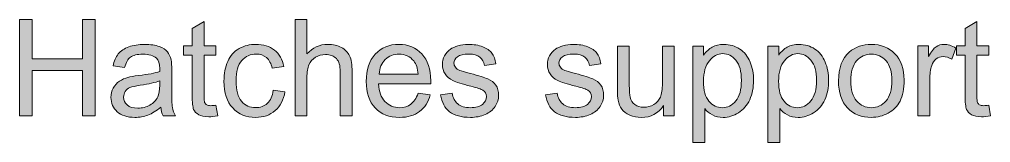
# Model space of a CAD drawing. Header units: inches. Extents: x 247 to 2765, y -1897 to -1110.
# Drawn here: x 249.11 to 279.56, y -1389 to -1385.12 of the extents above; entities that cross this region are included whole.
import ezdxf

# ---------------------------------------------------------------- set-up
doc = ezdxf.new("R2010")
doc.units = ezdxf.units.IN
doc.header["$MEASUREMENT"] = 0
doc.layers.add('Layer 1', color=7, linetype='Continuous')

# ---------------------------------------------------------------- blocks, each defined once
blk = doc.blocks.new('block 131')
at = {"layer": 'Layer 1', "true_color": 0x3cb54a}
h = blk.add_hatch(color=95, dxfattribs=at)
h.dxf.hatch_style = 2
h.paths.add_polyline_path([(249.109, -1388.155), (249.109, -1385.125), (249.51, -1385.125), (249.51, -1386.368), (251.085, -1386.368), (251.085, -1385.125), (251.486, -1385.125), (251.486, -1388.155), (251.085, -1388.155), (251.085, -1386.727), (249.51, -1386.727), (249.51, -1388.155)])
h = blk.add_hatch(color=95, dxfattribs=at)
h.dxf.hatch_style = 2
edge = h.paths.add_edge_path()
edge.add_spline(control_points=[(257.753, -1388.155), (257.753, -1388.155), (257.753, -1385.125), (257.753, -1385.125), (257.753, -1385.125), (258.125, -1385.125), (258.125, -1385.125), (258.125, -1385.125), (258.125, -1386.212), (258.125, -1386.212), (258.299, -1386.011), (258.518, -1385.91), (258.783, -1385.91), (258.945, -1385.91), (259.086, -1385.942), (259.206, -1386.006), (259.326, -1386.07), (259.412, -1386.159), (259.463, -1386.272), (259.515, -1386.385), (259.541, -1386.549), (259.541, -1386.764), (259.541, -1386.764), (259.541, -1388.155), (259.541, -1388.155), (259.541, -1388.155), (259.169, -1388.155), (259.169, -1388.155), (259.169, -1388.155), (259.169, -1386.764), (259.169, -1386.764), (259.169, -1386.579), (259.129, -1386.443), (259.048, -1386.358), (258.967, -1386.274), (258.853, -1386.231), (258.706, -1386.231), (258.595, -1386.231), (258.492, -1386.26), (258.394, -1386.317), (258.297, -1386.374), (258.228, -1386.452), (258.186, -1386.55), (258.145, -1386.647), (258.124, -1386.782), (258.124, -1386.954), (258.124, -1386.954), (258.124, -1388.155), (258.124, -1388.155), (258.124, -1388.155), (257.753, -1388.155), (257.753, -1388.155), (257.753, -1388.155), (257.753, -1388.155), (257.753, -1388.155)], knot_values=[0, 0, 0, 0, 1, 1, 1, 2, 2, 2, 3, 3, 3, 4, 4, 4, 5, 5, 5, 6, 6, 6, 7, 7, 7, 8, 8, 8, 9, 9, 9, 10, 10, 10, 11, 11, 11, 12, 12, 12, 13, 13, 13, 14, 14, 14, 15, 15, 15, 16, 16, 16, 17, 17, 17, 18, 18, 18, 18], degree=3, periodic=1)
h = blk.add_hatch(color=95, dxfattribs=at)
h.dxf.hatch_style = 2
edge = h.paths.add_edge_path()
edge.add_spline(control_points=[(255.273, -1387.822), (255.273, -1387.822), (255.327, -1388.151), (255.327, -1388.151), (255.222, -1388.173), (255.128, -1388.184), (255.045, -1388.184), (254.91, -1388.184), (254.805, -1388.163), (254.731, -1388.12), (254.656, -1388.077), (254.604, -1388.021), (254.573, -1387.951), (254.543, -1387.881), (254.528, -1387.735), (254.528, -1387.512), (254.528, -1387.512), (254.528, -1386.249), (254.528, -1386.249), (254.528, -1386.249), (254.256, -1386.249), (254.256, -1386.249), (254.256, -1386.249), (254.256, -1385.96), (254.256, -1385.96), (254.256, -1385.96), (254.528, -1385.96), (254.528, -1385.96), (254.528, -1385.96), (254.528, -1385.416), (254.528, -1385.416), (254.528, -1385.416), (254.899, -1385.192), (254.899, -1385.192), (254.899, -1385.192), (254.899, -1385.96), (254.899, -1385.96), (254.899, -1385.96), (255.273, -1385.96), (255.273, -1385.96), (255.273, -1385.96), (255.273, -1386.249), (255.273, -1386.249), (255.273, -1386.249), (254.899, -1386.249), (254.899, -1386.249), (254.899, -1386.249), (254.899, -1387.533), (254.899, -1387.533), (254.899, -1387.639), (254.905, -1387.707), (254.918, -1387.738), (254.931, -1387.768), (254.953, -1387.791), (254.982, -1387.809), (255.012, -1387.828), (255.054, -1387.836), (255.109, -1387.836), (255.151, -1387.836), (255.205, -1387.832), (255.273, -1387.822)], knot_values=[0, 0, 0, 0, 1, 1, 1, 2, 2, 2, 3, 3, 3, 4, 4, 4, 5, 5, 5, 6, 6, 6, 7, 7, 7, 8, 8, 8, 9, 9, 9, 10, 10, 10, 11, 11, 11, 12, 12, 12, 13, 13, 13, 14, 14, 14, 15, 15, 15, 16, 16, 16, 17, 17, 17, 18, 18, 18, 19, 19, 19, 20, 20, 20, 20], degree=3, periodic=1)
h = blk.add_hatch(color=95, dxfattribs=at)
h.dxf.hatch_style = 2
edge = h.paths.add_edge_path()
edge.add_spline(control_points=[(279.511, -1387.822), (279.511, -1387.822), (279.565, -1388.151), (279.565, -1388.151), (279.46, -1388.173), (279.366, -1388.184), (279.284, -1388.184), (279.148, -1388.184), (279.043, -1388.163), (278.969, -1388.12), (278.894, -1388.077), (278.843, -1388.021), (278.812, -1387.951), (278.781, -1387.881), (278.766, -1387.735), (278.766, -1387.512), (278.766, -1387.512), (278.766, -1386.249), (278.766, -1386.249), (278.766, -1386.249), (278.494, -1386.249), (278.494, -1386.249), (278.494, -1386.249), (278.494, -1385.96), (278.494, -1385.96), (278.494, -1385.96), (278.766, -1385.96), (278.766, -1385.96), (278.766, -1385.96), (278.766, -1385.416), (278.766, -1385.416), (278.766, -1385.416), (279.137, -1385.192), (279.137, -1385.192), (279.137, -1385.192), (279.137, -1385.96), (279.137, -1385.96), (279.137, -1385.96), (279.511, -1385.96), (279.511, -1385.96), (279.511, -1385.96), (279.511, -1386.249), (279.511, -1386.249), (279.511, -1386.249), (279.137, -1386.249), (279.137, -1386.249), (279.137, -1386.249), (279.137, -1387.533), (279.137, -1387.533), (279.137, -1387.639), (279.144, -1387.707), (279.157, -1387.738), (279.17, -1387.768), (279.191, -1387.791), (279.221, -1387.809), (279.25, -1387.828), (279.293, -1387.836), (279.348, -1387.836), (279.389, -1387.836), (279.443, -1387.832), (279.511, -1387.822)], knot_values=[0, 0, 0, 0, 1, 1, 1, 2, 2, 2, 3, 3, 3, 4, 4, 4, 5, 5, 5, 6, 6, 6, 7, 7, 7, 8, 8, 8, 9, 9, 9, 10, 10, 10, 11, 11, 11, 12, 12, 12, 13, 13, 13, 14, 14, 14, 15, 15, 15, 16, 16, 16, 17, 17, 17, 18, 18, 18, 19, 19, 19, 20, 20, 20, 20], degree=3, periodic=1)
h = blk.add_hatch(color=95, dxfattribs=at)
h.dxf.hatch_style = 2
edge = h.paths.add_edge_path()
edge.add_spline(control_points=[(253.539, -1387.884), (253.401, -1388.001), (253.268, -1388.083), (253.141, -1388.132), (253.013, -1388.181), (252.876, -1388.204), (252.73, -1388.204), (252.489, -1388.204), (252.304, -1388.145), (252.174, -1388.027), (252.045, -1387.909), (251.98, -1387.759), (251.98, -1387.576), (251.98, -1387.468), (252.004, -1387.371), (252.053, -1387.282), (252.102, -1387.193), (252.166, -1387.122), (252.246, -1387.068), (252.325, -1387.014), (252.415, -1386.973), (252.513, -1386.946), (252.586, -1386.926), (252.697, -1386.908), (252.844, -1386.89), (253.145, -1386.854), (253.366, -1386.811), (253.508, -1386.762), (253.509, -1386.711), (253.51, -1386.679), (253.51, -1386.665), (253.51, -1386.513), (253.475, -1386.407), (253.405, -1386.345), (253.309, -1386.261), (253.168, -1386.219), (252.981, -1386.219), (252.806, -1386.219), (252.677, -1386.25), (252.593, -1386.311), (252.509, -1386.373), (252.448, -1386.481), (252.408, -1386.637), (252.408, -1386.637), (252.044, -1386.587), (252.044, -1386.587), (252.078, -1386.432), (252.132, -1386.305), (252.208, -1386.21), (252.284, -1386.115), (252.393, -1386.041), (252.537, -1385.989), (252.681, -1385.937), (252.846, -1385.911), (253.035, -1385.911), (253.222, -1385.911), (253.375, -1385.933), (253.492, -1385.977), (253.609, -1386.022), (253.695, -1386.077), (253.75, -1386.144), (253.805, -1386.211), (253.844, -1386.295), (253.865, -1386.397), (253.878, -1386.461), (253.885, -1386.575), (253.885, -1386.741), (253.885, -1386.741), (253.885, -1387.237), (253.885, -1387.237), (253.885, -1387.582), (253.892, -1387.802), (253.908, -1387.893), (253.924, -1387.983), (253.955, -1388.072), (254.003, -1388.156), (254.003, -1388.156), (253.613, -1388.156), (253.613, -1388.156), (253.574, -1388.078), (253.55, -1387.988), (253.539, -1387.884)], knot_values=[0, 0, 0, 0, 1, 1, 1, 2, 2, 2, 3, 3, 3, 4, 4, 4, 5, 5, 5, 6, 6, 6, 7, 7, 7, 8, 8, 8, 9, 9, 9, 10, 10, 10, 11, 11, 11, 12, 12, 12, 13, 13, 13, 14, 14, 14, 15, 15, 15, 16, 16, 16, 17, 17, 17, 18, 18, 18, 19, 19, 19, 20, 20, 20, 21, 21, 21, 22, 22, 22, 23, 23, 23, 24, 24, 24, 25, 25, 25, 26, 26, 26, 27, 27, 27, 27], degree=3, periodic=1)
edge = h.paths.add_edge_path()
edge.add_spline(control_points=[(253.508, -1387.053), (253.372, -1387.108), (253.17, -1387.155), (252.9, -1387.194), (252.746, -1387.216), (252.639, -1387.241), (252.575, -1387.268), (252.511, -1387.296), (252.463, -1387.335), (252.428, -1387.389), (252.393, -1387.443), (252.376, -1387.501), (252.376, -1387.566), (252.376, -1387.665), (252.414, -1387.748), (252.489, -1387.814), (252.564, -1387.88), (252.673, -1387.913), (252.819, -1387.913), (252.962, -1387.913), (253.09, -1387.881), (253.201, -1387.818), (253.313, -1387.756), (253.395, -1387.67), (253.447, -1387.561), (253.487, -1387.477), (253.507, -1387.353), (253.507, -1387.189), (253.507, -1387.189), (253.507, -1387.053), (253.507, -1387.053), (253.507, -1387.053), (253.508, -1387.053), (253.508, -1387.053)], knot_values=[0, 0, 0, 0, 1, 1, 1, 2, 2, 2, 3, 3, 3, 4, 4, 4, 5, 5, 5, 6, 6, 6, 7, 7, 7, 8, 8, 8, 9, 9, 9, 10, 10, 10, 11, 11, 11, 11], degree=3, periodic=1)
h = blk.add_hatch(color=95, dxfattribs=at)
h.dxf.hatch_style = 2
edge = h.paths.add_edge_path()
edge.add_spline(control_points=[(257.069, -1387.35), (257.069, -1387.35), (257.435, -1387.399), (257.435, -1387.399), (257.395, -1387.651), (257.293, -1387.847), (257.128, -1387.991), (256.963, -1388.134), (256.761, -1388.204), (256.521, -1388.204), (256.22, -1388.204), (255.979, -1388.106), (255.797, -1387.909), (255.614, -1387.713), (255.523, -1387.432), (255.523, -1387.065), (255.523, -1386.828), (255.562, -1386.621), (255.641, -1386.443), (255.719, -1386.264), (255.84, -1386.131), (255.999, -1386.042), (256.16, -1385.953), (256.335, -1385.909), (256.523, -1385.909), (256.762, -1385.909), (256.957, -1385.969), (257.108, -1386.09), (257.26, -1386.211), (257.357, -1386.382), (257.4, -1386.604), (257.4, -1386.604), (257.038, -1386.659), (257.038, -1386.659), (257.004, -1386.512), (256.943, -1386.402), (256.855, -1386.327), (256.768, -1386.253), (256.661, -1386.215), (256.538, -1386.215), (256.35, -1386.215), (256.198, -1386.283), (256.081, -1386.417), (255.964, -1386.551), (255.905, -1386.763), (255.905, -1387.055), (255.905, -1387.35), (255.962, -1387.564), (256.075, -1387.698), (256.187, -1387.831), (256.335, -1387.898), (256.517, -1387.898), (256.663, -1387.898), (256.785, -1387.853), (256.883, -1387.763), (256.981, -1387.674), (257.043, -1387.537), (257.069, -1387.35)], knot_values=[0, 0, 0, 0, 1, 1, 1, 2, 2, 2, 3, 3, 3, 4, 4, 4, 5, 5, 5, 6, 6, 6, 7, 7, 7, 8, 8, 8, 9, 9, 9, 10, 10, 10, 11, 11, 11, 12, 12, 12, 13, 13, 13, 14, 14, 14, 15, 15, 15, 16, 16, 16, 17, 17, 17, 18, 18, 18, 19, 19, 19, 19], degree=3, periodic=1)
h = blk.add_hatch(color=95, dxfattribs=at)
h.dxf.hatch_style = 2
edge = h.paths.add_edge_path()
edge.add_spline(control_points=[(261.61, -1387.448), (261.61, -1387.448), (261.995, -1387.496), (261.995, -1387.496), (261.934, -1387.72), (261.823, -1387.895), (261.658, -1388.019), (261.494, -1388.142), (261.284, -1388.204), (261.03, -1388.204), (260.709, -1388.204), (260.455, -1388.106), (260.266, -1387.907), (260.078, -1387.71), (259.984, -1387.432), (259.984, -1387.076), (259.984, -1386.706), (260.079, -1386.42), (260.27, -1386.216), (260.46, -1386.012), (260.706, -1385.91), (261.01, -1385.91), (261.303, -1385.91), (261.544, -1386.01), (261.729, -1386.21), (261.915, -1386.41), (262.008, -1386.691), (262.008, -1387.054), (262.008, -1387.076), (262.007, -1387.109), (262.006, -1387.153), (262.006, -1387.153), (260.369, -1387.153), (260.369, -1387.153), (260.383, -1387.394), (260.45, -1387.579), (260.573, -1387.706), (260.696, -1387.834), (260.848, -1387.899), (261.032, -1387.899), (261.169, -1387.899), (261.285, -1387.863), (261.382, -1387.791), (261.477, -1387.719), (261.554, -1387.605), (261.61, -1387.448)], knot_values=[0, 0, 0, 0, 1, 1, 1, 2, 2, 2, 3, 3, 3, 4, 4, 4, 5, 5, 5, 6, 6, 6, 7, 7, 7, 8, 8, 8, 9, 9, 9, 10, 10, 10, 11, 11, 11, 12, 12, 12, 13, 13, 13, 14, 14, 14, 15, 15, 15, 15], degree=3, periodic=1)
edge = h.paths.add_edge_path()
edge.add_spline(control_points=[(260.389, -1386.847), (260.389, -1386.847), (261.615, -1386.847), (261.615, -1386.847), (261.598, -1386.662), (261.551, -1386.523), (261.475, -1386.431), (261.356, -1386.288), (261.202, -1386.216), (261.014, -1386.216), (260.843, -1386.216), (260.698, -1386.273), (260.582, -1386.388), (260.466, -1386.502), (260.401, -1386.655), (260.389, -1386.847)], knot_values=[0, 0, 0, 0, 1, 1, 1, 2, 2, 2, 3, 3, 3, 4, 4, 4, 5, 5, 5, 5], degree=3, periodic=1)
h = blk.add_hatch(color=95, dxfattribs=at)
h.dxf.hatch_style = 2
edge = h.paths.add_edge_path()
edge.add_spline(control_points=[(262.313, -1387.499), (262.313, -1387.499), (262.681, -1387.441), (262.681, -1387.441), (262.702, -1387.589), (262.759, -1387.702), (262.854, -1387.781), (262.948, -1387.859), (263.08, -1387.899), (263.25, -1387.899), (263.42, -1387.899), (263.547, -1387.863), (263.63, -1387.794), (263.712, -1387.725), (263.754, -1387.642), (263.754, -1387.549), (263.754, -1387.465), (263.717, -1387.399), (263.644, -1387.351), (263.593, -1387.318), (263.466, -1387.276), (263.264, -1387.225), (262.991, -1387.156), (262.801, -1387.097), (262.697, -1387.046), (262.592, -1386.995), (262.511, -1386.926), (262.457, -1386.837), (262.402, -1386.748), (262.375, -1386.651), (262.375, -1386.542), (262.375, -1386.445), (262.398, -1386.354), (262.442, -1386.271), (262.487, -1386.187), (262.548, -1386.117), (262.625, -1386.063), (262.683, -1386.02), (262.763, -1385.983), (262.862, -1385.954), (262.962, -1385.924), (263.069, -1385.909), (263.183, -1385.909), (263.356, -1385.909), (263.507, -1385.934), (263.637, -1385.984), (263.767, -1386.034), (263.863, -1386.1), (263.925, -1386.185), (263.987, -1386.27), (264.03, -1386.383), (264.053, -1386.525), (264.053, -1386.525), (263.69, -1386.575), (263.69, -1386.575), (263.673, -1386.462), (263.625, -1386.374), (263.546, -1386.31), (263.467, -1386.247), (263.355, -1386.215), (263.21, -1386.215), (263.039, -1386.215), (262.917, -1386.243), (262.844, -1386.3), (262.771, -1386.356), (262.735, -1386.423), (262.735, -1386.498), (262.735, -1386.547), (262.75, -1386.59), (262.78, -1386.629), (262.811, -1386.669), (262.858, -1386.702), (262.922, -1386.728), (262.959, -1386.742), (263.069, -1386.773), (263.252, -1386.823), (263.515, -1386.893), (263.698, -1386.951), (263.803, -1386.995), (263.907, -1387.04), (263.988, -1387.106), (264.047, -1387.191), (264.107, -1387.276), (264.136, -1387.382), (264.136, -1387.509), (264.136, -1387.633), (264.1, -1387.75), (264.028, -1387.859), (263.955, -1387.969), (263.851, -1388.054), (263.714, -1388.114), (263.578, -1388.174), (263.424, -1388.204), (263.251, -1388.204), (262.965, -1388.204), (262.748, -1388.144), (262.598, -1388.026), (262.449, -1387.908), (262.355, -1387.733), (262.313, -1387.499)], knot_values=[0, 0, 0, 0, 1, 1, 1, 2, 2, 2, 3, 3, 3, 4, 4, 4, 5, 5, 5, 6, 6, 6, 7, 7, 7, 8, 8, 8, 9, 9, 9, 10, 10, 10, 11, 11, 11, 12, 12, 12, 13, 13, 13, 14, 14, 14, 15, 15, 15, 16, 16, 16, 17, 17, 17, 18, 18, 18, 19, 19, 19, 20, 20, 20, 21, 21, 21, 22, 22, 22, 23, 23, 23, 24, 24, 24, 25, 25, 25, 26, 26, 26, 27, 27, 27, 28, 28, 28, 29, 29, 29, 30, 30, 30, 31, 31, 31, 32, 32, 32, 33, 33, 33, 33], degree=3, periodic=1)
h = blk.add_hatch(color=95, dxfattribs=at)
h.dxf.hatch_style = 2
edge = h.paths.add_edge_path()
edge.add_spline(control_points=[(265.606, -1387.499), (265.606, -1387.499), (265.974, -1387.441), (265.974, -1387.441), (265.995, -1387.589), (266.052, -1387.702), (266.147, -1387.781), (266.241, -1387.859), (266.373, -1387.899), (266.542, -1387.899), (266.713, -1387.899), (266.84, -1387.863), (266.923, -1387.794), (267.005, -1387.725), (267.047, -1387.642), (267.047, -1387.549), (267.047, -1387.465), (267.01, -1387.399), (266.937, -1387.351), (266.886, -1387.318), (266.759, -1387.276), (266.557, -1387.225), (266.284, -1387.156), (266.094, -1387.097), (265.989, -1387.046), (265.884, -1386.995), (265.804, -1386.926), (265.75, -1386.837), (265.695, -1386.748), (265.668, -1386.651), (265.668, -1386.542), (265.668, -1386.445), (265.69, -1386.354), (265.735, -1386.271), (265.78, -1386.187), (265.841, -1386.117), (265.918, -1386.063), (265.976, -1386.02), (266.056, -1385.983), (266.155, -1385.954), (266.255, -1385.924), (266.362, -1385.909), (266.476, -1385.909), (266.648, -1385.909), (266.8, -1385.934), (266.93, -1385.984), (267.06, -1386.034), (267.156, -1386.1), (267.218, -1386.185), (267.28, -1386.27), (267.323, -1386.383), (267.346, -1386.525), (267.346, -1386.525), (266.983, -1386.575), (266.983, -1386.575), (266.966, -1386.462), (266.918, -1386.374), (266.839, -1386.31), (266.76, -1386.247), (266.648, -1386.215), (266.503, -1386.215), (266.332, -1386.215), (266.21, -1386.243), (266.137, -1386.3), (266.064, -1386.356), (266.028, -1386.423), (266.028, -1386.498), (266.028, -1386.547), (266.043, -1386.59), (266.073, -1386.629), (266.103, -1386.669), (266.151, -1386.702), (266.215, -1386.728), (266.252, -1386.742), (266.362, -1386.773), (266.544, -1386.823), (266.808, -1386.893), (266.991, -1386.951), (267.095, -1386.995), (267.199, -1387.04), (267.281, -1387.106), (267.34, -1387.191), (267.4, -1387.276), (267.429, -1387.382), (267.429, -1387.509), (267.429, -1387.633), (267.393, -1387.75), (267.321, -1387.859), (267.248, -1387.969), (267.144, -1388.054), (267.007, -1388.114), (266.87, -1388.174), (266.717, -1388.204), (266.544, -1388.204), (266.258, -1388.204), (266.041, -1388.144), (265.891, -1388.026), (265.742, -1387.908), (265.647, -1387.733), (265.606, -1387.499)], knot_values=[0, 0, 0, 0, 1, 1, 1, 2, 2, 2, 3, 3, 3, 4, 4, 4, 5, 5, 5, 6, 6, 6, 7, 7, 7, 8, 8, 8, 9, 9, 9, 10, 10, 10, 11, 11, 11, 12, 12, 12, 13, 13, 13, 14, 14, 14, 15, 15, 15, 16, 16, 16, 17, 17, 17, 18, 18, 18, 19, 19, 19, 20, 20, 20, 21, 21, 21, 22, 22, 22, 23, 23, 23, 24, 24, 24, 25, 25, 25, 26, 26, 26, 27, 27, 27, 28, 28, 28, 29, 29, 29, 30, 30, 30, 31, 31, 31, 32, 32, 32, 33, 33, 33, 33], degree=3, periodic=1)
h = blk.add_hatch(color=95, dxfattribs=at)
h.dxf.hatch_style = 2
edge = h.paths.add_edge_path()
edge.add_spline(control_points=[(269.31, -1388.155), (269.31, -1388.155), (269.31, -1387.833), (269.31, -1387.833), (269.139, -1388.081), (268.907, -1388.205), (268.614, -1388.205), (268.484, -1388.205), (268.363, -1388.181), (268.251, -1388.13), (268.138, -1388.081), (268.055, -1388.019), (268.001, -1387.944), (267.946, -1387.868), (267.908, -1387.776), (267.886, -1387.668), (267.871, -1387.595), (267.864, -1387.479), (267.864, -1387.321), (267.864, -1387.321), (267.864, -1385.961), (267.864, -1385.961), (267.864, -1385.961), (268.236, -1385.961), (268.236, -1385.961), (268.236, -1385.961), (268.236, -1387.179), (268.236, -1387.179), (268.236, -1387.373), (268.243, -1387.504), (268.258, -1387.571), (268.281, -1387.669), (268.331, -1387.745), (268.408, -1387.801), (268.483, -1387.857), (268.576, -1387.885), (268.689, -1387.885), (268.8, -1387.885), (268.904, -1387.856), (269.003, -1387.799), (269.101, -1387.742), (269.17, -1387.664), (269.211, -1387.566), (269.251, -1387.467), (269.272, -1387.323), (269.272, -1387.137), (269.272, -1387.137), (269.272, -1385.961), (269.272, -1385.961), (269.272, -1385.961), (269.644, -1385.961), (269.644, -1385.961), (269.644, -1385.961), (269.644, -1388.156), (269.644, -1388.156), (269.644, -1388.156), (269.31, -1388.155), (269.31, -1388.155), (269.31, -1388.155), (269.31, -1388.155), (269.31, -1388.155)], knot_values=[0, 0, 0, 0, 1, 1, 1, 2, 2, 2, 3, 3, 3, 4, 4, 4, 5, 5, 5, 6, 6, 6, 7, 7, 7, 8, 8, 8, 9, 9, 9, 10, 10, 10, 11, 11, 11, 12, 12, 12, 13, 13, 13, 14, 14, 14, 15, 15, 15, 16, 16, 16, 17, 17, 17, 18, 18, 18, 19, 19, 19, 20, 20, 20, 20], degree=3, periodic=1)
h = blk.add_hatch(color=95, dxfattribs=at)
h.dxf.hatch_style = 2
edge = h.paths.add_edge_path()
edge.add_spline(control_points=[(270.226, -1388.996), (270.226, -1388.996), (270.226, -1385.961), (270.226, -1385.961), (270.226, -1385.961), (270.565, -1385.961), (270.565, -1385.961), (270.565, -1385.961), (270.565, -1386.246), (270.565, -1386.246), (270.645, -1386.135), (270.735, -1386.05), (270.836, -1385.995), (270.937, -1385.939), (271.059, -1385.911), (271.202, -1385.911), (271.389, -1385.911), (271.555, -1385.96), (271.697, -1386.056), (271.841, -1386.152), (271.949, -1386.288), (272.022, -1386.464), (272.095, -1386.64), (272.132, -1386.832), (272.132, -1387.042), (272.132, -1387.267), (272.092, -1387.468), (272.011, -1387.649), (271.93, -1387.829), (271.813, -1387.966), (271.66, -1388.062), (271.506, -1388.158), (271.344, -1388.205), (271.175, -1388.205), (271.05, -1388.205), (270.94, -1388.18), (270.841, -1388.127), (270.743, -1388.074), (270.662, -1388.008), (270.599, -1387.928), (270.599, -1387.928), (270.599, -1388.997), (270.599, -1388.997), (270.599, -1388.997), (270.226, -1388.997), (270.226, -1388.997), (270.226, -1388.997), (270.226, -1388.996), (270.226, -1388.996)], knot_values=[0, 0, 0, 0, 1, 1, 1, 2, 2, 2, 3, 3, 3, 4, 4, 4, 5, 5, 5, 6, 6, 6, 7, 7, 7, 8, 8, 8, 9, 9, 9, 10, 10, 10, 11, 11, 11, 12, 12, 12, 13, 13, 13, 14, 14, 14, 15, 15, 15, 16, 16, 16, 16], degree=3, periodic=1)
edge = h.paths.add_edge_path()
edge.add_spline(control_points=[(270.563, -1387.07), (270.563, -1387.352), (270.62, -1387.562), (270.734, -1387.696), (270.849, -1387.831), (270.987, -1387.899), (271.15, -1387.899), (271.315, -1387.899), (271.457, -1387.829), (271.575, -1387.688), (271.692, -1387.549), (271.751, -1387.332), (271.751, -1387.038), (271.751, -1386.758), (271.694, -1386.549), (271.579, -1386.41), (271.464, -1386.271), (271.326, -1386.201), (271.166, -1386.201), (271.009, -1386.201), (270.868, -1386.275), (270.746, -1386.423), (270.624, -1386.571), (270.563, -1386.787), (270.563, -1387.07)], knot_values=[0, 0, 0, 0, 1, 1, 1, 2, 2, 2, 3, 3, 3, 4, 4, 4, 5, 5, 5, 6, 6, 6, 7, 7, 7, 8, 8, 8, 8], degree=3, periodic=1)
h = blk.add_hatch(color=95, dxfattribs=at)
h.dxf.hatch_style = 2
edge = h.paths.add_edge_path()
edge.add_spline(control_points=[(272.58, -1388.996), (272.58, -1388.996), (272.58, -1385.961), (272.58, -1385.961), (272.58, -1385.961), (272.92, -1385.961), (272.92, -1385.961), (272.92, -1385.961), (272.92, -1386.246), (272.92, -1386.246), (273, -1386.135), (273.089, -1386.05), (273.19, -1385.995), (273.292, -1385.939), (273.413, -1385.911), (273.556, -1385.911), (273.744, -1385.911), (273.909, -1385.96), (274.052, -1386.056), (274.195, -1386.152), (274.304, -1386.288), (274.377, -1386.464), (274.45, -1386.64), (274.486, -1386.832), (274.486, -1387.042), (274.486, -1387.267), (274.446, -1387.468), (274.366, -1387.649), (274.285, -1387.829), (274.167, -1387.966), (274.014, -1388.062), (273.861, -1388.158), (273.699, -1388.205), (273.529, -1388.205), (273.405, -1388.205), (273.294, -1388.18), (273.196, -1388.127), (273.098, -1388.074), (273.016, -1388.008), (272.953, -1387.928), (272.953, -1387.928), (272.953, -1388.997), (272.953, -1388.997), (272.953, -1388.997), (272.58, -1388.997), (272.58, -1388.997), (272.58, -1388.997), (272.58, -1388.996), (272.58, -1388.996)], knot_values=[0, 0, 0, 0, 1, 1, 1, 2, 2, 2, 3, 3, 3, 4, 4, 4, 5, 5, 5, 6, 6, 6, 7, 7, 7, 8, 8, 8, 9, 9, 9, 10, 10, 10, 11, 11, 11, 12, 12, 12, 13, 13, 13, 14, 14, 14, 15, 15, 15, 16, 16, 16, 16], degree=3, periodic=1)
edge = h.paths.add_edge_path()
edge.add_spline(control_points=[(272.917, -1387.07), (272.917, -1387.352), (272.974, -1387.562), (273.088, -1387.696), (273.203, -1387.831), (273.341, -1387.899), (273.504, -1387.899), (273.67, -1387.899), (273.811, -1387.829), (273.929, -1387.688), (274.046, -1387.549), (274.105, -1387.332), (274.105, -1387.038), (274.105, -1386.758), (274.048, -1386.549), (273.933, -1386.41), (273.818, -1386.271), (273.68, -1386.201), (273.52, -1386.201), (273.363, -1386.201), (273.222, -1386.275), (273.1, -1386.423), (272.979, -1386.571), (272.917, -1386.787), (272.917, -1387.07)], knot_values=[0, 0, 0, 0, 1, 1, 1, 2, 2, 2, 3, 3, 3, 4, 4, 4, 5, 5, 5, 6, 6, 6, 7, 7, 7, 8, 8, 8, 8], degree=3, periodic=1)
h = blk.add_hatch(color=95, dxfattribs=at)
h.dxf.hatch_style = 2
edge = h.paths.add_edge_path()
edge.add_spline(control_points=[(274.796, -1387.057), (274.796, -1386.651), (274.909, -1386.349), (275.135, -1386.153), (275.324, -1385.991), (275.554, -1385.91), (275.826, -1385.91), (276.127, -1385.91), (276.375, -1386.008), (276.566, -1386.206), (276.758, -1386.405), (276.853, -1386.678), (276.853, -1387.026), (276.853, -1387.309), (276.81, -1387.531), (276.726, -1387.693), (276.642, -1387.855), (276.518, -1387.98), (276.356, -1388.07), (276.194, -1388.159), (276.017, -1388.204), (275.826, -1388.204), (275.518, -1388.204), (275.27, -1388.106), (275.081, -1387.908), (274.891, -1387.712), (274.796, -1387.428), (274.796, -1387.057)], knot_values=[0, 0, 0, 0, 1, 1, 1, 2, 2, 2, 3, 3, 3, 4, 4, 4, 5, 5, 5, 6, 6, 6, 7, 7, 7, 8, 8, 8, 9, 9, 9, 9], degree=3, periodic=1)
edge = h.paths.add_edge_path()
edge.add_spline(control_points=[(275.179, -1387.057), (275.179, -1387.338), (275.24, -1387.549), (275.363, -1387.688), (275.485, -1387.828), (275.64, -1387.899), (275.826, -1387.899), (276.01, -1387.899), (276.164, -1387.828), (276.287, -1387.687), (276.41, -1387.547), (276.471, -1387.332), (276.471, -1387.044), (276.471, -1386.773), (276.409, -1386.567), (276.286, -1386.427), (276.163, -1386.288), (276.01, -1386.218), (275.826, -1386.218), (275.641, -1386.218), (275.486, -1386.287), (275.363, -1386.426), (275.24, -1386.566), (275.179, -1386.776), (275.179, -1387.057)], knot_values=[0, 0, 0, 0, 1, 1, 1, 2, 2, 2, 3, 3, 3, 4, 4, 4, 5, 5, 5, 6, 6, 6, 7, 7, 7, 8, 8, 8, 8], degree=3, periodic=1)
h = blk.add_hatch(color=95, dxfattribs=at)
h.dxf.hatch_style = 2
edge = h.paths.add_edge_path()
edge.add_spline(control_points=[(277.285, -1388.155), (277.285, -1388.155), (277.285, -1385.96), (277.285, -1385.96), (277.285, -1385.96), (277.619, -1385.96), (277.619, -1385.96), (277.619, -1385.96), (277.619, -1386.292), (277.619, -1386.292), (277.704, -1386.137), (277.783, -1386.034), (277.856, -1385.984), (277.928, -1385.934), (278.008, -1385.91), (278.095, -1385.91), (278.22, -1385.91), (278.348, -1385.95), (278.478, -1386.029), (278.478, -1386.029), (278.349, -1386.375), (278.349, -1386.375), (278.258, -1386.321), (278.168, -1386.294), (278.077, -1386.294), (277.996, -1386.294), (277.922, -1386.318), (277.858, -1386.367), (277.793, -1386.417), (277.747, -1386.484), (277.719, -1386.571), (277.678, -1386.703), (277.657, -1386.848), (277.657, -1387.005), (277.657, -1387.005), (277.657, -1388.154), (277.657, -1388.154), (277.657, -1388.154), (277.285, -1388.155), (277.285, -1388.155), (277.285, -1388.155), (277.285, -1388.155), (277.285, -1388.155)], knot_values=[0, 0, 0, 0, 1, 1, 1, 2, 2, 2, 3, 3, 3, 4, 4, 4, 5, 5, 5, 6, 6, 6, 7, 7, 7, 8, 8, 8, 9, 9, 9, 10, 10, 10, 11, 11, 11, 12, 12, 12, 13, 13, 13, 14, 14, 14, 14], degree=3, periodic=1)
at = {"layer": 'Layer 1', "lineweight": 0}
blk.add_lwpolyline([(249.109, -1388.155), (249.109, -1385.125), (249.51, -1385.125), (249.51, -1386.368), (251.085, -1386.368), (251.085, -1385.125), (251.486, -1385.125), (251.486, -1388.155), (251.085, -1388.155), (251.085, -1386.727), (249.51, -1386.727), (249.51, -1388.155), (249.109, -1388.155)], dxfattribs=at)
for points, knots in [([(257.753, -1388.155), (257.753, -1388.155), (257.753, -1385.125), (257.753, -1385.125), (257.753, -1385.125), (258.125, -1385.125), (258.125, -1385.125), (258.125, -1385.125), (258.125, -1386.212), (258.125, -1386.212), (258.299, -1386.011), (258.518, -1385.91), (258.783, -1385.91), (258.945, -1385.91), (259.086, -1385.942), (259.206, -1386.006), (259.326, -1386.07), (259.412, -1386.159), (259.463, -1386.272), (259.515, -1386.385), (259.541, -1386.549), (259.541, -1386.764), (259.541, -1386.764), (259.541, -1388.155), (259.541, -1388.155), (259.541, -1388.155), (259.169, -1388.155), (259.169, -1388.155), (259.169, -1388.155), (259.169, -1386.764), (259.169, -1386.764), (259.169, -1386.579), (259.129, -1386.443), (259.048, -1386.358), (258.967, -1386.274), (258.853, -1386.231), (258.706, -1386.231), (258.595, -1386.231), (258.492, -1386.26), (258.394, -1386.317), (258.297, -1386.374), (258.228, -1386.452), (258.186, -1386.55), (258.145, -1386.647), (258.124, -1386.782), (258.124, -1386.954), (258.124, -1386.954), (258.124, -1388.155), (258.124, -1388.155), (258.124, -1388.155), (257.753, -1388.155), (257.753, -1388.155), (257.753, -1388.155), (257.753, -1388.155), (257.753, -1388.155)], [0, 0, 0, 0, 1, 1, 1, 2, 2, 2, 3, 3, 3, 4, 4, 4, 5, 5, 5, 6, 6, 6, 7, 7, 7, 8, 8, 8, 9, 9, 9, 10, 10, 10, 11, 11, 11, 12, 12, 12, 13, 13, 13, 14, 14, 14, 15, 15, 15, 16, 16, 16, 17, 17, 17, 18, 18, 18, 18]), ([(255.273, -1387.822), (255.273, -1387.822), (255.327, -1388.151), (255.327, -1388.151), (255.222, -1388.173), (255.128, -1388.184), (255.045, -1388.184), (254.91, -1388.184), (254.805, -1388.163), (254.731, -1388.12), (254.656, -1388.077), (254.604, -1388.021), (254.573, -1387.951), (254.543, -1387.881), (254.528, -1387.735), (254.528, -1387.512), (254.528, -1387.512), (254.528, -1386.249), (254.528, -1386.249), (254.528, -1386.249), (254.256, -1386.249), (254.256, -1386.249), (254.256, -1386.249), (254.256, -1385.96), (254.256, -1385.96), (254.256, -1385.96), (254.528, -1385.96), (254.528, -1385.96), (254.528, -1385.96), (254.528, -1385.416), (254.528, -1385.416), (254.528, -1385.416), (254.899, -1385.192), (254.899, -1385.192), (254.899, -1385.192), (254.899, -1385.96), (254.899, -1385.96), (254.899, -1385.96), (255.273, -1385.96), (255.273, -1385.96), (255.273, -1385.96), (255.273, -1386.249), (255.273, -1386.249), (255.273, -1386.249), (254.899, -1386.249), (254.899, -1386.249), (254.899, -1386.249), (254.899, -1387.533), (254.899, -1387.533), (254.899, -1387.639), (254.905, -1387.707), (254.918, -1387.738), (254.931, -1387.768), (254.953, -1387.791), (254.982, -1387.809), (255.012, -1387.828), (255.054, -1387.836), (255.109, -1387.836), (255.151, -1387.836), (255.205, -1387.832), (255.273, -1387.822)], [0, 0, 0, 0, 1, 1, 1, 2, 2, 2, 3, 3, 3, 4, 4, 4, 5, 5, 5, 6, 6, 6, 7, 7, 7, 8, 8, 8, 9, 9, 9, 10, 10, 10, 11, 11, 11, 12, 12, 12, 13, 13, 13, 14, 14, 14, 15, 15, 15, 16, 16, 16, 17, 17, 17, 18, 18, 18, 19, 19, 19, 20, 20, 20, 20]), ([(279.511, -1387.822), (279.511, -1387.822), (279.565, -1388.151), (279.565, -1388.151), (279.46, -1388.173), (279.366, -1388.184), (279.284, -1388.184), (279.148, -1388.184), (279.043, -1388.163), (278.969, -1388.12), (278.894, -1388.077), (278.843, -1388.021), (278.812, -1387.951), (278.781, -1387.881), (278.766, -1387.735), (278.766, -1387.512), (278.766, -1387.512), (278.766, -1386.249), (278.766, -1386.249), (278.766, -1386.249), (278.494, -1386.249), (278.494, -1386.249), (278.494, -1386.249), (278.494, -1385.96), (278.494, -1385.96), (278.494, -1385.96), (278.766, -1385.96), (278.766, -1385.96), (278.766, -1385.96), (278.766, -1385.416), (278.766, -1385.416), (278.766, -1385.416), (279.137, -1385.192), (279.137, -1385.192), (279.137, -1385.192), (279.137, -1385.96), (279.137, -1385.96), (279.137, -1385.96), (279.511, -1385.96), (279.511, -1385.96), (279.511, -1385.96), (279.511, -1386.249), (279.511, -1386.249), (279.511, -1386.249), (279.137, -1386.249), (279.137, -1386.249), (279.137, -1386.249), (279.137, -1387.533), (279.137, -1387.533), (279.137, -1387.639), (279.144, -1387.707), (279.157, -1387.738), (279.17, -1387.768), (279.191, -1387.791), (279.221, -1387.809), (279.25, -1387.828), (279.293, -1387.836), (279.348, -1387.836), (279.389, -1387.836), (279.443, -1387.832), (279.511, -1387.822)], [0, 0, 0, 0, 1, 1, 1, 2, 2, 2, 3, 3, 3, 4, 4, 4, 5, 5, 5, 6, 6, 6, 7, 7, 7, 8, 8, 8, 9, 9, 9, 10, 10, 10, 11, 11, 11, 12, 12, 12, 13, 13, 13, 14, 14, 14, 15, 15, 15, 16, 16, 16, 17, 17, 17, 18, 18, 18, 19, 19, 19, 20, 20, 20, 20]), ([(253.539, -1387.884), (253.401, -1388.001), (253.268, -1388.083), (253.141, -1388.132), (253.013, -1388.181), (252.876, -1388.204), (252.73, -1388.204), (252.489, -1388.204), (252.304, -1388.145), (252.174, -1388.027), (252.045, -1387.909), (251.98, -1387.759), (251.98, -1387.576), (251.98, -1387.468), (252.004, -1387.371), (252.053, -1387.282), (252.102, -1387.193), (252.166, -1387.122), (252.246, -1387.068), (252.325, -1387.014), (252.415, -1386.973), (252.513, -1386.946), (252.586, -1386.926), (252.697, -1386.908), (252.844, -1386.89), (253.145, -1386.854), (253.366, -1386.811), (253.508, -1386.762), (253.509, -1386.711), (253.51, -1386.679), (253.51, -1386.665), (253.51, -1386.513), (253.475, -1386.407), (253.405, -1386.345), (253.309, -1386.261), (253.168, -1386.219), (252.981, -1386.219), (252.806, -1386.219), (252.677, -1386.25), (252.593, -1386.311), (252.509, -1386.373), (252.448, -1386.481), (252.408, -1386.637), (252.408, -1386.637), (252.044, -1386.587), (252.044, -1386.587), (252.078, -1386.432), (252.132, -1386.305), (252.208, -1386.21), (252.284, -1386.115), (252.393, -1386.041), (252.537, -1385.989), (252.681, -1385.937), (252.846, -1385.911), (253.035, -1385.911), (253.222, -1385.911), (253.375, -1385.933), (253.492, -1385.977), (253.609, -1386.022), (253.695, -1386.077), (253.75, -1386.144), (253.805, -1386.211), (253.844, -1386.295), (253.865, -1386.397), (253.878, -1386.461), (253.885, -1386.575), (253.885, -1386.741), (253.885, -1386.741), (253.885, -1387.237), (253.885, -1387.237), (253.885, -1387.582), (253.892, -1387.802), (253.908, -1387.893), (253.924, -1387.983), (253.955, -1388.072), (254.003, -1388.156), (254.003, -1388.156), (253.613, -1388.156), (253.613, -1388.156), (253.574, -1388.078), (253.55, -1387.988), (253.539, -1387.884)], [0, 0, 0, 0, 1, 1, 1, 2, 2, 2, 3, 3, 3, 4, 4, 4, 5, 5, 5, 6, 6, 6, 7, 7, 7, 8, 8, 8, 9, 9, 9, 10, 10, 10, 11, 11, 11, 12, 12, 12, 13, 13, 13, 14, 14, 14, 15, 15, 15, 16, 16, 16, 17, 17, 17, 18, 18, 18, 19, 19, 19, 20, 20, 20, 21, 21, 21, 22, 22, 22, 23, 23, 23, 24, 24, 24, 25, 25, 25, 26, 26, 26, 27, 27, 27, 27]), ([(257.069, -1387.35), (257.069, -1387.35), (257.435, -1387.399), (257.435, -1387.399), (257.395, -1387.651), (257.293, -1387.847), (257.128, -1387.991), (256.963, -1388.134), (256.761, -1388.204), (256.521, -1388.204), (256.22, -1388.204), (255.979, -1388.106), (255.797, -1387.909), (255.614, -1387.713), (255.523, -1387.432), (255.523, -1387.065), (255.523, -1386.828), (255.562, -1386.621), (255.641, -1386.443), (255.719, -1386.264), (255.84, -1386.131), (255.999, -1386.042), (256.16, -1385.953), (256.335, -1385.909), (256.523, -1385.909), (256.762, -1385.909), (256.957, -1385.969), (257.108, -1386.09), (257.26, -1386.211), (257.357, -1386.382), (257.4, -1386.604), (257.4, -1386.604), (257.038, -1386.659), (257.038, -1386.659), (257.004, -1386.512), (256.943, -1386.402), (256.855, -1386.327), (256.768, -1386.253), (256.661, -1386.215), (256.538, -1386.215), (256.35, -1386.215), (256.198, -1386.283), (256.081, -1386.417), (255.964, -1386.551), (255.905, -1386.763), (255.905, -1387.055), (255.905, -1387.35), (255.962, -1387.564), (256.075, -1387.698), (256.187, -1387.831), (256.335, -1387.898), (256.517, -1387.898), (256.663, -1387.898), (256.785, -1387.853), (256.883, -1387.763), (256.981, -1387.674), (257.043, -1387.537), (257.069, -1387.35)], [0, 0, 0, 0, 1, 1, 1, 2, 2, 2, 3, 3, 3, 4, 4, 4, 5, 5, 5, 6, 6, 6, 7, 7, 7, 8, 8, 8, 9, 9, 9, 10, 10, 10, 11, 11, 11, 12, 12, 12, 13, 13, 13, 14, 14, 14, 15, 15, 15, 16, 16, 16, 17, 17, 17, 18, 18, 18, 19, 19, 19, 19]), ([(261.61, -1387.448), (261.61, -1387.448), (261.995, -1387.496), (261.995, -1387.496), (261.934, -1387.72), (261.823, -1387.895), (261.658, -1388.019), (261.494, -1388.142), (261.284, -1388.204), (261.03, -1388.204), (260.709, -1388.204), (260.455, -1388.106), (260.266, -1387.907), (260.078, -1387.71), (259.984, -1387.432), (259.984, -1387.076), (259.984, -1386.706), (260.079, -1386.42), (260.27, -1386.216), (260.46, -1386.012), (260.706, -1385.91), (261.01, -1385.91), (261.303, -1385.91), (261.544, -1386.01), (261.729, -1386.21), (261.915, -1386.41), (262.008, -1386.691), (262.008, -1387.054), (262.008, -1387.076), (262.007, -1387.109), (262.006, -1387.153), (262.006, -1387.153), (260.369, -1387.153), (260.369, -1387.153), (260.383, -1387.394), (260.45, -1387.579), (260.573, -1387.706), (260.696, -1387.834), (260.848, -1387.899), (261.032, -1387.899), (261.169, -1387.899), (261.285, -1387.863), (261.382, -1387.791), (261.477, -1387.719), (261.554, -1387.605), (261.61, -1387.448)], [0, 0, 0, 0, 1, 1, 1, 2, 2, 2, 3, 3, 3, 4, 4, 4, 5, 5, 5, 6, 6, 6, 7, 7, 7, 8, 8, 8, 9, 9, 9, 10, 10, 10, 11, 11, 11, 12, 12, 12, 13, 13, 13, 14, 14, 14, 15, 15, 15, 15]), ([(262.313, -1387.499), (262.313, -1387.499), (262.681, -1387.441), (262.681, -1387.441), (262.702, -1387.589), (262.759, -1387.702), (262.854, -1387.781), (262.948, -1387.859), (263.08, -1387.899), (263.25, -1387.899), (263.42, -1387.899), (263.547, -1387.863), (263.63, -1387.794), (263.712, -1387.725), (263.754, -1387.642), (263.754, -1387.549), (263.754, -1387.465), (263.717, -1387.399), (263.644, -1387.351), (263.593, -1387.318), (263.466, -1387.276), (263.264, -1387.225), (262.991, -1387.156), (262.801, -1387.097), (262.697, -1387.046), (262.592, -1386.995), (262.511, -1386.926), (262.457, -1386.837), (262.402, -1386.748), (262.375, -1386.651), (262.375, -1386.542), (262.375, -1386.445), (262.398, -1386.354), (262.442, -1386.271), (262.487, -1386.187), (262.548, -1386.117), (262.625, -1386.063), (262.683, -1386.02), (262.763, -1385.983), (262.862, -1385.954), (262.962, -1385.924), (263.069, -1385.909), (263.183, -1385.909), (263.356, -1385.909), (263.507, -1385.934), (263.637, -1385.984), (263.767, -1386.034), (263.863, -1386.1), (263.925, -1386.185), (263.987, -1386.27), (264.03, -1386.383), (264.053, -1386.525), (264.053, -1386.525), (263.69, -1386.575), (263.69, -1386.575), (263.673, -1386.462), (263.625, -1386.374), (263.546, -1386.31), (263.467, -1386.247), (263.355, -1386.215), (263.21, -1386.215), (263.039, -1386.215), (262.917, -1386.243), (262.844, -1386.3), (262.771, -1386.356), (262.735, -1386.423), (262.735, -1386.498), (262.735, -1386.547), (262.75, -1386.59), (262.78, -1386.629), (262.811, -1386.669), (262.858, -1386.702), (262.922, -1386.728), (262.959, -1386.742), (263.069, -1386.773), (263.252, -1386.823), (263.515, -1386.893), (263.698, -1386.951), (263.803, -1386.995), (263.907, -1387.04), (263.988, -1387.106), (264.047, -1387.191), (264.107, -1387.276), (264.136, -1387.382), (264.136, -1387.509), (264.136, -1387.633), (264.1, -1387.75), (264.028, -1387.859), (263.955, -1387.969), (263.851, -1388.054), (263.714, -1388.114), (263.578, -1388.174), (263.424, -1388.204), (263.251, -1388.204), (262.965, -1388.204), (262.748, -1388.144), (262.598, -1388.026), (262.449, -1387.908), (262.355, -1387.733), (262.313, -1387.499)], [0, 0, 0, 0, 1, 1, 1, 2, 2, 2, 3, 3, 3, 4, 4, 4, 5, 5, 5, 6, 6, 6, 7, 7, 7, 8, 8, 8, 9, 9, 9, 10, 10, 10, 11, 11, 11, 12, 12, 12, 13, 13, 13, 14, 14, 14, 15, 15, 15, 16, 16, 16, 17, 17, 17, 18, 18, 18, 19, 19, 19, 20, 20, 20, 21, 21, 21, 22, 22, 22, 23, 23, 23, 24, 24, 24, 25, 25, 25, 26, 26, 26, 27, 27, 27, 28, 28, 28, 29, 29, 29, 30, 30, 30, 31, 31, 31, 32, 32, 32, 33, 33, 33, 33]), ([(265.606, -1387.499), (265.606, -1387.499), (265.974, -1387.441), (265.974, -1387.441), (265.995, -1387.589), (266.052, -1387.702), (266.147, -1387.781), (266.241, -1387.859), (266.373, -1387.899), (266.542, -1387.899), (266.713, -1387.899), (266.84, -1387.863), (266.923, -1387.794), (267.005, -1387.725), (267.047, -1387.642), (267.047, -1387.549), (267.047, -1387.465), (267.01, -1387.399), (266.937, -1387.351), (266.886, -1387.318), (266.759, -1387.276), (266.557, -1387.225), (266.284, -1387.156), (266.094, -1387.097), (265.989, -1387.046), (265.884, -1386.995), (265.804, -1386.926), (265.75, -1386.837), (265.695, -1386.748), (265.668, -1386.651), (265.668, -1386.542), (265.668, -1386.445), (265.69, -1386.354), (265.735, -1386.271), (265.78, -1386.187), (265.841, -1386.117), (265.918, -1386.063), (265.976, -1386.02), (266.056, -1385.983), (266.155, -1385.954), (266.255, -1385.924), (266.362, -1385.909), (266.476, -1385.909), (266.648, -1385.909), (266.8, -1385.934), (266.93, -1385.984), (267.06, -1386.034), (267.156, -1386.1), (267.218, -1386.185), (267.28, -1386.27), (267.323, -1386.383), (267.346, -1386.525), (267.346, -1386.525), (266.983, -1386.575), (266.983, -1386.575), (266.966, -1386.462), (266.918, -1386.374), (266.839, -1386.31), (266.76, -1386.247), (266.648, -1386.215), (266.503, -1386.215), (266.332, -1386.215), (266.21, -1386.243), (266.137, -1386.3), (266.064, -1386.356), (266.028, -1386.423), (266.028, -1386.498), (266.028, -1386.547), (266.043, -1386.59), (266.073, -1386.629), (266.103, -1386.669), (266.151, -1386.702), (266.215, -1386.728), (266.252, -1386.742), (266.362, -1386.773), (266.544, -1386.823), (266.808, -1386.893), (266.991, -1386.951), (267.095, -1386.995), (267.199, -1387.04), (267.281, -1387.106), (267.34, -1387.191), (267.4, -1387.276), (267.429, -1387.382), (267.429, -1387.509), (267.429, -1387.633), (267.393, -1387.75), (267.321, -1387.859), (267.248, -1387.969), (267.144, -1388.054), (267.007, -1388.114), (266.87, -1388.174), (266.717, -1388.204), (266.544, -1388.204), (266.258, -1388.204), (266.041, -1388.144), (265.891, -1388.026), (265.742, -1387.908), (265.647, -1387.733), (265.606, -1387.499)], [0, 0, 0, 0, 1, 1, 1, 2, 2, 2, 3, 3, 3, 4, 4, 4, 5, 5, 5, 6, 6, 6, 7, 7, 7, 8, 8, 8, 9, 9, 9, 10, 10, 10, 11, 11, 11, 12, 12, 12, 13, 13, 13, 14, 14, 14, 15, 15, 15, 16, 16, 16, 17, 17, 17, 18, 18, 18, 19, 19, 19, 20, 20, 20, 21, 21, 21, 22, 22, 22, 23, 23, 23, 24, 24, 24, 25, 25, 25, 26, 26, 26, 27, 27, 27, 28, 28, 28, 29, 29, 29, 30, 30, 30, 31, 31, 31, 32, 32, 32, 33, 33, 33, 33]), ([(269.31, -1388.155), (269.31, -1388.155), (269.31, -1387.833), (269.31, -1387.833), (269.139, -1388.081), (268.907, -1388.205), (268.614, -1388.205), (268.484, -1388.205), (268.363, -1388.181), (268.251, -1388.13), (268.138, -1388.081), (268.055, -1388.019), (268.001, -1387.944), (267.946, -1387.868), (267.908, -1387.776), (267.886, -1387.668), (267.871, -1387.595), (267.864, -1387.479), (267.864, -1387.321), (267.864, -1387.321), (267.864, -1385.961), (267.864, -1385.961), (267.864, -1385.961), (268.236, -1385.961), (268.236, -1385.961), (268.236, -1385.961), (268.236, -1387.179), (268.236, -1387.179), (268.236, -1387.373), (268.243, -1387.504), (268.258, -1387.571), (268.281, -1387.669), (268.331, -1387.745), (268.408, -1387.801), (268.483, -1387.857), (268.576, -1387.885), (268.689, -1387.885), (268.8, -1387.885), (268.904, -1387.856), (269.003, -1387.799), (269.101, -1387.742), (269.17, -1387.664), (269.211, -1387.566), (269.251, -1387.467), (269.272, -1387.323), (269.272, -1387.137), (269.272, -1387.137), (269.272, -1385.961), (269.272, -1385.961), (269.272, -1385.961), (269.644, -1385.961), (269.644, -1385.961), (269.644, -1385.961), (269.644, -1388.156), (269.644, -1388.156), (269.644, -1388.156), (269.31, -1388.155), (269.31, -1388.155), (269.31, -1388.155), (269.31, -1388.155), (269.31, -1388.155)], [0, 0, 0, 0, 1, 1, 1, 2, 2, 2, 3, 3, 3, 4, 4, 4, 5, 5, 5, 6, 6, 6, 7, 7, 7, 8, 8, 8, 9, 9, 9, 10, 10, 10, 11, 11, 11, 12, 12, 12, 13, 13, 13, 14, 14, 14, 15, 15, 15, 16, 16, 16, 17, 17, 17, 18, 18, 18, 19, 19, 19, 20, 20, 20, 20]), ([(270.226, -1388.996), (270.226, -1388.996), (270.226, -1385.961), (270.226, -1385.961), (270.226, -1385.961), (270.565, -1385.961), (270.565, -1385.961), (270.565, -1385.961), (270.565, -1386.246), (270.565, -1386.246), (270.645, -1386.135), (270.735, -1386.05), (270.836, -1385.995), (270.937, -1385.939), (271.059, -1385.911), (271.202, -1385.911), (271.389, -1385.911), (271.555, -1385.96), (271.697, -1386.056), (271.841, -1386.152), (271.949, -1386.288), (272.022, -1386.464), (272.095, -1386.64), (272.132, -1386.832), (272.132, -1387.042), (272.132, -1387.267), (272.092, -1387.468), (272.011, -1387.649), (271.93, -1387.829), (271.813, -1387.966), (271.66, -1388.062), (271.506, -1388.158), (271.344, -1388.205), (271.175, -1388.205), (271.05, -1388.205), (270.94, -1388.18), (270.841, -1388.127), (270.743, -1388.074), (270.662, -1388.008), (270.599, -1387.928), (270.599, -1387.928), (270.599, -1388.997), (270.599, -1388.997), (270.599, -1388.997), (270.226, -1388.997), (270.226, -1388.997), (270.226, -1388.997), (270.226, -1388.996), (270.226, -1388.996)], [0, 0, 0, 0, 1, 1, 1, 2, 2, 2, 3, 3, 3, 4, 4, 4, 5, 5, 5, 6, 6, 6, 7, 7, 7, 8, 8, 8, 9, 9, 9, 10, 10, 10, 11, 11, 11, 12, 12, 12, 13, 13, 13, 14, 14, 14, 15, 15, 15, 16, 16, 16, 16]), ([(272.58, -1388.996), (272.58, -1388.996), (272.58, -1385.961), (272.58, -1385.961), (272.58, -1385.961), (272.92, -1385.961), (272.92, -1385.961), (272.92, -1385.961), (272.92, -1386.246), (272.92, -1386.246), (273, -1386.135), (273.089, -1386.05), (273.19, -1385.995), (273.292, -1385.939), (273.413, -1385.911), (273.556, -1385.911), (273.744, -1385.911), (273.909, -1385.96), (274.052, -1386.056), (274.195, -1386.152), (274.304, -1386.288), (274.377, -1386.464), (274.45, -1386.64), (274.486, -1386.832), (274.486, -1387.042), (274.486, -1387.267), (274.446, -1387.468), (274.366, -1387.649), (274.285, -1387.829), (274.167, -1387.966), (274.014, -1388.062), (273.861, -1388.158), (273.699, -1388.205), (273.529, -1388.205), (273.405, -1388.205), (273.294, -1388.18), (273.196, -1388.127), (273.098, -1388.074), (273.016, -1388.008), (272.953, -1387.928), (272.953, -1387.928), (272.953, -1388.997), (272.953, -1388.997), (272.953, -1388.997), (272.58, -1388.997), (272.58, -1388.997), (272.58, -1388.997), (272.58, -1388.996), (272.58, -1388.996)], [0, 0, 0, 0, 1, 1, 1, 2, 2, 2, 3, 3, 3, 4, 4, 4, 5, 5, 5, 6, 6, 6, 7, 7, 7, 8, 8, 8, 9, 9, 9, 10, 10, 10, 11, 11, 11, 12, 12, 12, 13, 13, 13, 14, 14, 14, 15, 15, 15, 16, 16, 16, 16]), ([(274.796, -1387.057), (274.796, -1386.651), (274.909, -1386.349), (275.135, -1386.153), (275.324, -1385.991), (275.554, -1385.91), (275.826, -1385.91), (276.127, -1385.91), (276.375, -1386.008), (276.566, -1386.206), (276.758, -1386.405), (276.853, -1386.678), (276.853, -1387.026), (276.853, -1387.309), (276.81, -1387.531), (276.726, -1387.693), (276.642, -1387.855), (276.518, -1387.98), (276.356, -1388.07), (276.194, -1388.159), (276.017, -1388.204), (275.826, -1388.204), (275.518, -1388.204), (275.27, -1388.106), (275.081, -1387.908), (274.891, -1387.712), (274.796, -1387.428), (274.796, -1387.057)], [0, 0, 0, 0, 1, 1, 1, 2, 2, 2, 3, 3, 3, 4, 4, 4, 5, 5, 5, 6, 6, 6, 7, 7, 7, 8, 8, 8, 9, 9, 9, 9]), ([(277.285, -1388.155), (277.285, -1388.155), (277.285, -1385.96), (277.285, -1385.96), (277.285, -1385.96), (277.619, -1385.96), (277.619, -1385.96), (277.619, -1385.96), (277.619, -1386.292), (277.619, -1386.292), (277.704, -1386.137), (277.783, -1386.034), (277.856, -1385.984), (277.928, -1385.934), (278.008, -1385.91), (278.095, -1385.91), (278.22, -1385.91), (278.348, -1385.95), (278.478, -1386.029), (278.478, -1386.029), (278.349, -1386.375), (278.349, -1386.375), (278.258, -1386.321), (278.168, -1386.294), (278.077, -1386.294), (277.996, -1386.294), (277.922, -1386.318), (277.858, -1386.367), (277.793, -1386.417), (277.747, -1386.484), (277.719, -1386.571), (277.678, -1386.703), (277.657, -1386.848), (277.657, -1387.005), (277.657, -1387.005), (277.657, -1388.154), (277.657, -1388.154), (277.657, -1388.154), (277.285, -1388.155), (277.285, -1388.155), (277.285, -1388.155), (277.285, -1388.155), (277.285, -1388.155)], [0, 0, 0, 0, 1, 1, 1, 2, 2, 2, 3, 3, 3, 4, 4, 4, 5, 5, 5, 6, 6, 6, 7, 7, 7, 8, 8, 8, 9, 9, 9, 10, 10, 10, 11, 11, 11, 12, 12, 12, 13, 13, 13, 14, 14, 14, 14]), ([(260.389, -1386.847), (260.389, -1386.847), (261.615, -1386.847), (261.615, -1386.847), (261.598, -1386.662), (261.551, -1386.523), (261.475, -1386.431), (261.356, -1386.288), (261.202, -1386.216), (261.014, -1386.216), (260.843, -1386.216), (260.698, -1386.273), (260.582, -1386.388), (260.466, -1386.502), (260.401, -1386.655), (260.389, -1386.847)], [0, 0, 0, 0, 1, 1, 1, 2, 2, 2, 3, 3, 3, 4, 4, 4, 5, 5, 5, 5]), ([(270.563, -1387.07), (270.563, -1387.352), (270.62, -1387.562), (270.734, -1387.696), (270.849, -1387.831), (270.987, -1387.899), (271.15, -1387.899), (271.315, -1387.899), (271.457, -1387.829), (271.575, -1387.688), (271.692, -1387.549), (271.751, -1387.332), (271.751, -1387.038), (271.751, -1386.758), (271.694, -1386.549), (271.579, -1386.41), (271.464, -1386.271), (271.326, -1386.201), (271.166, -1386.201), (271.009, -1386.201), (270.868, -1386.275), (270.746, -1386.423), (270.624, -1386.571), (270.563, -1386.787), (270.563, -1387.07)], [0, 0, 0, 0, 1, 1, 1, 2, 2, 2, 3, 3, 3, 4, 4, 4, 5, 5, 5, 6, 6, 6, 7, 7, 7, 8, 8, 8, 8]), ([(272.917, -1387.07), (272.917, -1387.352), (272.974, -1387.562), (273.088, -1387.696), (273.203, -1387.831), (273.341, -1387.899), (273.504, -1387.899), (273.67, -1387.899), (273.811, -1387.829), (273.929, -1387.688), (274.046, -1387.549), (274.105, -1387.332), (274.105, -1387.038), (274.105, -1386.758), (274.048, -1386.549), (273.933, -1386.41), (273.818, -1386.271), (273.68, -1386.201), (273.52, -1386.201), (273.363, -1386.201), (273.222, -1386.275), (273.1, -1386.423), (272.979, -1386.571), (272.917, -1386.787), (272.917, -1387.07)], [0, 0, 0, 0, 1, 1, 1, 2, 2, 2, 3, 3, 3, 4, 4, 4, 5, 5, 5, 6, 6, 6, 7, 7, 7, 8, 8, 8, 8]), ([(275.179, -1387.057), (275.179, -1387.338), (275.24, -1387.549), (275.363, -1387.688), (275.485, -1387.828), (275.64, -1387.899), (275.826, -1387.899), (276.01, -1387.899), (276.164, -1387.828), (276.287, -1387.687), (276.41, -1387.547), (276.471, -1387.332), (276.471, -1387.044), (276.471, -1386.773), (276.409, -1386.567), (276.286, -1386.427), (276.163, -1386.288), (276.01, -1386.218), (275.826, -1386.218), (275.641, -1386.218), (275.486, -1386.287), (275.363, -1386.426), (275.24, -1386.566), (275.179, -1386.776), (275.179, -1387.057)], [0, 0, 0, 0, 1, 1, 1, 2, 2, 2, 3, 3, 3, 4, 4, 4, 5, 5, 5, 6, 6, 6, 7, 7, 7, 8, 8, 8, 8]), ([(253.508, -1387.053), (253.372, -1387.108), (253.17, -1387.155), (252.9, -1387.194), (252.746, -1387.216), (252.639, -1387.241), (252.575, -1387.268), (252.511, -1387.296), (252.463, -1387.335), (252.428, -1387.389), (252.393, -1387.443), (252.376, -1387.501), (252.376, -1387.566), (252.376, -1387.665), (252.414, -1387.748), (252.489, -1387.814), (252.564, -1387.88), (252.673, -1387.913), (252.819, -1387.913), (252.962, -1387.913), (253.09, -1387.881), (253.201, -1387.818), (253.313, -1387.756), (253.395, -1387.67), (253.447, -1387.561), (253.487, -1387.477), (253.507, -1387.353), (253.507, -1387.189), (253.507, -1387.189), (253.507, -1387.053), (253.507, -1387.053), (253.507, -1387.053), (253.508, -1387.053), (253.508, -1387.053)], [0, 0, 0, 0, 1, 1, 1, 2, 2, 2, 3, 3, 3, 4, 4, 4, 5, 5, 5, 6, 6, 6, 7, 7, 7, 8, 8, 8, 9, 9, 9, 10, 10, 10, 11, 11, 11, 11])]:
    blk.add_open_spline(points, degree=3, knots=knots, dxfattribs=at)

msp = doc.modelspace()

# ---------------------------------------------------------------- block references
at = {"layer": 'Layer 1'}
msp.add_blockref('block 131', (0, 0), dxfattribs=at)

doc.saveas('drawing.dxf')
